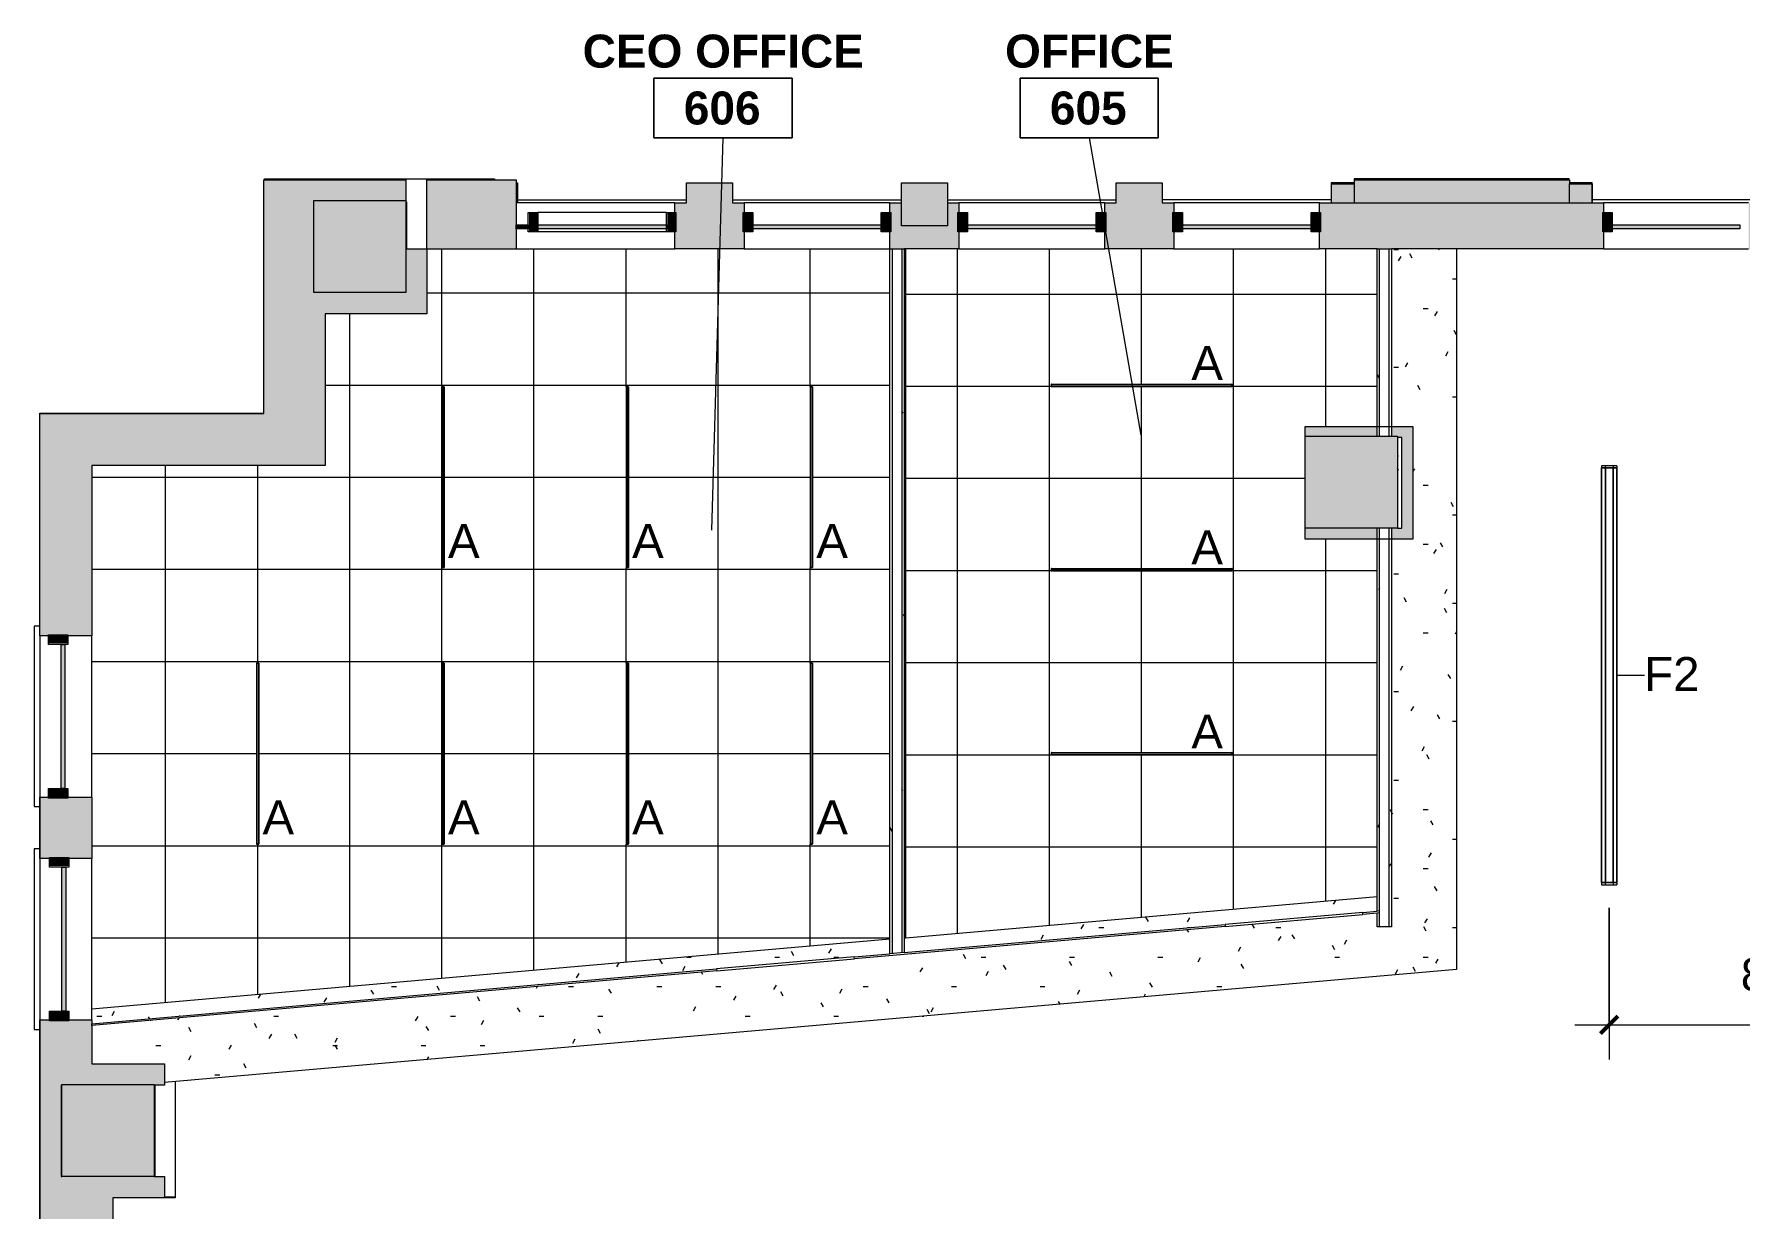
# Model space of a CAD drawing. Header units: inches. Extents: x -1767 to 184, y -1065 to 157.
# Drawn here: x -1767.4 to -1322.9, y -150 to 155.9 of the extents above; entities that cross this region are included whole.
import ezdxf

# ---------------------------------------------------------------- set-up
doc = ezdxf.new("R2010")
doc.units = ezdxf.units.IN
doc.header["$MEASUREMENT"] = 0
for name, color, linetype, lineweight in [('06_555 11th St - background_dwg', 8, 'Continuous', 9), ('A-ANNO-DIMS', 211, 'Continuous', 9), ('A-ANNO-DIMS-96', 211, 'Continuous', 9), ('A-AREA-IDEN', 2, 'Continuous', 9), ('A-CLNG', 13, 'Continuous', 13), ('A-CLNG-PATT', 13, 'Continuous', 13), ('A-GLAZ-CURT', 52, 'Continuous', 13), ('A-GLAZ-CWMG', 51, 'Continuous', 13), ('A-WALL', 113, 'Continuous', 13), ('A-WALL-PATT', 111, 'Continuous', 13), ('C-Hatch', 7, 'Continuous', 9), ('E-LITE-EQPM', 33, 'Continuous', 9), ('E-LITE-EQPM-IDEN', 33, 'Continuous', 9), ('I-WALL', 2, 'Continuous', 13), ('P-SILL', 7, 'Continuous', 9), ('S', 7, 'Continuous', 9), ('S-COLS', 52, 'Continuous', 13), ('W', 7, 'Continuous', 9)]:
    doc.layers.add(name, color=color, linetype=linetype, lineweight=lineweight)
doc.styles.add('Arial_1', font='arial.ttf', dxfattribs={"height": 8.851796})
doc.styles.add('Swis721 Lt BT', font='swissl.ttf', dxfattribs={"height": 8.514638})
doc.styles.add('Swis721 Lt BT_B', font='', dxfattribs={"height": 8.583975})
doc.styles.get('Swis721 Lt BT_B').set_extended_font_data('Swis721 Lt BT', bold=True)
doc.dimstyles.new('OTJ_-_3_32__Linear_4', dxfattribs={"dimscale": 12, "dimtxt": 9, "dimasz": 0.375, "dimexe": 0.75, "dimexo": 0.5, "dimgap": 0.5, "dimtad": 1, "dimdec": 1, "dimrnd": 0.5, "dimzin": 3, "dimdsep": 46, "dimlunit": 4, "dimtxsty": 'Swis721 Lt BT', "dimblk1": 'OBLIQUE', "dimblk2": 'OBLIQUE', "dimsah": 1, "dimcen": 0.09, "dimdle": 0.75, "dimazin": 0, "dimtfac": 1, "dimtdec": 4, "dimtix": 1, "dimtmove": 0, "dimatfit": 3, "dimfxl": 1, "dimtvp": 1, "dimtfill": 1, "dimfrac": 2, "dimtolj": 1, "dimtzin": 0, "dimarcsym": 2})
pattern_1 = [(0, (0, 0), (30.72, 7.68), [1.267, -21.773, 1.267, -21.773, -122.88]), (0, (0, 0), (30.72, 7.68), [-46.08, 1.267, -44.813, 1.267, -21.773, -53.76]), (0, (0, 0), (30.72, 7.68), [-115.2, 1.267, -14.093, 1.267, -37.133]), (120, (11.52, 3.84), (-22.011075, 22.7643), [1.267, -21.773, 1.267, -21.773, -122.88]), (120, (11.52, 3.84), (-22.011075, 22.7643), [-46.08, 1.267, -44.813, 1.267, -21.773, -53.76]), (120, (11.52, 3.84), (-22.011075, 22.7643), [-115.2, 1.267, -14.093, 1.267, -37.133]), (240, (15.36, 19.2), (-8.708925, -30.4443), [1.267, -21.773, 1.267, -21.773, -122.88]), (240, (15.36, 19.2), (-8.708925, -30.4443), [-46.08, 1.267, -44.813, 1.267, -21.773, -53.76]), (240, (15.36, 19.2), (-8.708925, -30.4443), [-115.2, 1.267, -14.093, 1.267, -37.133])]

# ---------------------------------------------------------------- blocks, each defined once
blk = doc.blocks.new('System Panel - Glazed-4838099-FIRST FLOOR')
at = {"layer": 'A-GLAZ-CURT', "lineweight": 9}
blk.add_hatch(color=7, dxfattribs=at).paths.add_polyline_path([(-18.75, -1.75), (18.75, -1.75), (18.75, -0.75), (-18.75, -0.75)], flags=0)
at = {"layer": 'A-GLAZ-CURT', "color": 8, "lineweight": 20}
for p, q in [((-18.75, -1.75), (-18.75, -0.75)), ((-18.75, -0.75), (18.75, -0.75)), ((18.75, -1.75), (-18.75, -1.75)), ((18.75, -0.75), (18.75, -1.75))]:
    blk.add_line(p, q, dxfattribs=at)
blk = doc.blocks.new('System Panel - Glazed-4838095-FIRST FLOOR')
at = {"layer": 'A-GLAZ-CURT', "lineweight": 9}
blk.add_hatch(color=7, dxfattribs=at).paths.add_polyline_path([(-18.75, -1.75), (18.75, -1.75), (18.75, -0.75), (-18.75, -0.75)], flags=0)
at = {"layer": 'A-GLAZ-CURT', "color": 8, "lineweight": 20}
for p, q in [((-18.75, -1.75), (-18.75, -0.75)), ((-18.75, -0.75), (18.75, -0.75)), ((18.75, -1.75), (-18.75, -1.75)), ((18.75, -0.75), (18.75, -1.75))]:
    blk.add_line(p, q, dxfattribs=at)
blk = doc.blocks.new('Rectangular Mullion - 2_5_ x 5_ rectangular-4837849-FIRST FLOOR')
at = {"layer": 'A-GLAZ-CWMG', "lineweight": 9}
blk.add_hatch(color=7, dxfattribs=at).paths.add_polyline_path([(-1, 1.75), (-1, 2.5), (1.25, 2.5), (1.25, -2.5), (-1, -2.5), (-1, 0.75)], flags=0)
at = {"layer": 'A-GLAZ-CWMG', "color": 8, "lineweight": 20}
for p, q in [((1.25, 2.5), (-1.25, 2.5)), ((-1.25, 2.5), (-1.25, -2.5)), ((1.25, -2.5), (1.25, 2.5)), ((-1.25, -2.5), (1.25, -2.5))]:
    blk.add_line(p, q, dxfattribs=at)
blk = doc.blocks.new('System Panel - Glazed-4917522-FIRST FLOOR')
at = {"layer": 'A-GLAZ-CURT', "lineweight": 9}
blk.add_hatch(color=7, dxfattribs=at).paths.add_polyline_path([(-1.56, 1.75), (-1.56, 0.75), (1.56, 0.75), (1.56, 1.75)], flags=0)
at = {"layer": 'A-GLAZ-CURT', "color": 8, "lineweight": 20}
for p, q in [((-1.56, 0.75), (-1.56, 1.75)), ((-1.56, 1.75), (1.56, 1.75)), ((1.56, 0.75), (-1.56, 0.75)), ((1.56, 1.75), (1.56, 0.75))]:
    blk.add_line(p, q, dxfattribs=at)
blk = doc.blocks.new('Rectangular Mullion - 2_5_ x 5_ rectangular-4839066-FIRST FLOOR')
at = {"layer": 'A-GLAZ-CWMG', "lineweight": 9}
for p, q in [((-1240.14, -914.53), (-1240.14, -881.03)), ((-1235.14, -914.53), (-1235.14, -881.03))]:
    blk.add_line(p, q, dxfattribs=at)
blk = doc.blocks.new('System Panel - Glazed-4907044-FIRST FLOOR')
at = {"layer": 'A-GLAZ-CURT', "lineweight": 9}
blk.add_hatch(color=7, dxfattribs=at).paths.add_polyline_path([(-16.75, 1.75), (-16.75, 1.75), (-16.75, 0.75), (16.75, 0.75), (16.75, 1.75)], flags=0)
at = {"layer": 'A-GLAZ-CURT', "color": 8, "lineweight": 20}
for p, q in [((-16.75, 0.75), (-16.75, 1.75)), ((-16.75, 1.75), (16.75, 1.75)), ((16.75, 0.75), (-16.75, 0.75)), ((16.75, 1.75), (16.75, 0.75))]:
    blk.add_line(p, q, dxfattribs=at)
blk = doc.blocks.new('System Panel - Glazed-4907048-FIRST FLOOR')
at = {"layer": 'A-GLAZ-CURT', "lineweight": 9}
blk.add_hatch(color=7, dxfattribs=at).paths.add_polyline_path([(16.75, -1.75), (16.75, -0.75), (-16.75, -0.75), (-16.75, -1.75)], flags=0)
at = {"layer": 'A-GLAZ-CURT', "color": 8, "lineweight": 20}
for p, q in [((-16.75, -1.75), (-16.75, -0.75)), ((-16.75, -0.75), (16.75, -0.75)), ((16.75, -1.75), (-16.75, -1.75)), ((16.75, -0.75), (16.75, -1.75))]:
    blk.add_line(p, q, dxfattribs=at)
blk = doc.blocks.new('System Panel - Glazed-4907055-FIRST FLOOR')
at = {"layer": 'A-GLAZ-CURT', "lineweight": 9}
blk.add_hatch(color=7, dxfattribs=at).paths.add_polyline_path([(16.75, -1.75), (16.75, -0.75), (-16.75, -0.75), (-16.75, -1.75)], flags=0)
at = {"layer": 'A-GLAZ-CURT', "color": 8, "lineweight": 20}
for p, q in [((-16.75, -1.75), (-16.75, -0.75)), ((-16.75, -0.75), (16.75, -0.75)), ((16.75, -1.75), (-16.75, -1.75)), ((16.75, -0.75), (16.75, -1.75))]:
    blk.add_line(p, q, dxfattribs=at)
blk = doc.blocks.new('System Panel - Glazed-4907059-FIRST FLOOR')
at = {"layer": 'A-GLAZ-CURT', "lineweight": 9}
blk.add_hatch(color=7, dxfattribs=at).paths.add_polyline_path([(16.625, -1.75), (16.625, -0.75), (-16.625, -0.75), (-16.625, -1.75)], flags=0)
at = {"layer": 'A-GLAZ-CURT', "color": 8, "lineweight": 20}
for p, q in [((-16.625, -1.75), (-16.625, -0.75)), ((-16.625, -0.75), (16.625, -0.75)), ((16.625, -1.75), (-16.625, -1.75)), ((16.625, -0.75), (16.625, -1.75))]:
    blk.add_line(p, q, dxfattribs=at)
blk = doc.blocks.new('Rectangular Mullion - 2_5_ x 5_ rectangular-4904358-FIRST FLOOR')
at = {"layer": 'A-GLAZ-CWMG', "lineweight": 9}
blk.add_hatch(color=7, dxfattribs=at).paths.add_polyline_path([(1, -2.5), (-1.25, -2.5), (-1.25, 2.5), (1, 2.5), (1, -1.75)], flags=0)
at = {"layer": 'A-GLAZ-CWMG', "color": 8, "lineweight": 20}
for p, q in [((1.25, 2.5), (-1.25, 2.5)), ((-1.25, 2.5), (-1.25, -2.5)), ((1.25, -2.5), (1.25, 2.5)), ((-1.25, -2.5), (1.25, -2.5))]:
    blk.add_line(p, q, dxfattribs=at)
blk = doc.blocks.new('Rectangular Mullion - 2_5_ x 5_ rectangular-4903428-FIRST FLOOR')
at = {"layer": 'A-GLAZ-CWMG', "lineweight": 9}
blk.add_hatch(color=7, dxfattribs=at).paths.add_polyline_path([(-1.25, -2.5), (-1.25, 2.5), (1.25, 2.5), (1.25, -2.5)], flags=0)
at = {"layer": 'A-GLAZ-CWMG', "color": 8, "lineweight": 20}
for p, q in [((1.25, 2.5), (-1.25, 2.5)), ((-1.25, 2.5), (-1.25, -2.5)), ((1.25, -2.5), (1.25, 2.5)), ((-1.25, -2.5), (1.25, -2.5))]:
    blk.add_line(p, q, dxfattribs=at)
blk = doc.blocks.new('Concrete-Rectangular-Column - 24 x 24-5170815-FIRST FLOOR')
at = {"layer": 'S-COLS', "lineweight": 9}
blk.add_hatch(color=7, dxfattribs=at).paths.add_polyline_path([(-12, -12), (12, -12), (12, 12), (-12, 12)], flags=0)
at = {"layer": 'S-COLS', "color": 8, "lineweight": 20}
for p, q in [((-12, 12), (12, 12)), ((-12, -12), (-12, 12)), ((12, 12), (12, -12)), ((12, -12), (-12, -12))]:
    blk.add_line(p, q, dxfattribs=at)
blk = doc.blocks.new('TBARLED SMARTLIGHT 9-16_DIFFUSING 2_ and 4_ - 4_ 9_16 - Diffusing Lens-V8-FIRST FLOOR')
at = {"layer": 'E-LITE-EQPM'}
for p, q in [((-0.3, 23.56), (0.3, 23.56)), ((-0.3, 23.52), (-0.3, 23.56)), ((-0.3, 23.52), (-0.21, 23.52)), ((-0.3, -23.52), (-0.3, 23.52)), ((0.3, 23.52), (-0.3, 23.52)), ((-0.21, -23.52), (-0.21, 23.52)), ((-0.2, 23.5), (0.2, 23.5)), ((-0.2, -23.5), (-0.2, 23.5)), ((0.2, -23.5), (0.2, 23.5)), ((0.21, 23.52), (0.3, 23.52)), ((0.21, -23.52), (0.21, 23.52)), ((0.3, 23.56), (0.3, 23.52)), ((0.3, -23.52), (0.3, 23.52)), ((-0.21, -23.52), (-0.3, -23.52)), ((-0.3, -23.52), (0.3, -23.52)), ((-0.3, -23.56), (-0.3, -23.52)), ((0.3, -23.56), (-0.3, -23.56)), ((0.2, -23.5), (-0.2, -23.5)), ((0.3, -23.52), (0.21, -23.52)), ((0.3, -23.52), (0.3, -23.56))]:
    blk.add_line(p, q, dxfattribs=at)
blk = doc.blocks.new('TBARLED SMARTLIGHT 9-16_DIFFUSING 2_ and 4_ - 4_ 9_16 - Diffusing Lens-V9-FIRST FLOOR')
at = {"layer": 'E-LITE-EQPM'}
for p, q in [((-0.3, 23.56), (0.3, 23.56)), ((-0.3, 23.52), (-0.3, 23.56)), ((-0.3, 23.52), (-0.21, 23.52)), ((-0.3, -23.52), (-0.3, 23.52)), ((0.3, 23.52), (-0.3, 23.52)), ((-0.21, -23.52), (-0.21, 23.52)), ((-0.2, 23.5), (0.2, 23.5)), ((-0.2, -23.5), (-0.2, 23.5)), ((0.2, -23.5), (0.2, 23.5)), ((0.21, 23.52), (0.3, 23.52)), ((0.21, -23.52), (0.21, 23.52)), ((0.3, 23.56), (0.3, 23.52)), ((0.3, -23.52), (0.3, 23.52)), ((-0.21, -23.52), (-0.3, -23.52)), ((-0.3, -23.52), (0.3, -23.52)), ((-0.3, -23.56), (-0.3, -23.52)), ((0.3, -23.56), (-0.3, -23.56)), ((0.2, -23.5), (-0.2, -23.5)), ((0.3, -23.52), (0.21, -23.52)), ((0.3, -23.52), (0.3, -23.56))]:
    blk.add_line(p, q, dxfattribs=at)
blk = doc.blocks.new('TBARLED SMARTLIGHT 9-16_DIFFUSING 2_ and 4_ - 4_ 9_16 - Diffusing Lens-V10-FIRST FLOOR')
at = {"layer": 'E-LITE-EQPM'}
for p, q in [((-0.3, 23.56), (0.3, 23.56)), ((-0.3, 23.52), (-0.3, 23.56)), ((-0.3, 23.52), (-0.21, 23.52)), ((-0.3, -23.52), (-0.3, 23.52)), ((0.3, 23.52), (-0.3, 23.52)), ((-0.21, -23.52), (-0.21, 23.52)), ((-0.2, 23.5), (0.2, 23.5)), ((-0.2, -23.5), (-0.2, 23.5)), ((0.2, -23.5), (0.2, 23.5)), ((0.21, 23.52), (0.3, 23.52)), ((0.21, -23.52), (0.21, 23.52)), ((0.3, 23.56), (0.3, 23.52)), ((0.3, -23.52), (0.3, 23.52)), ((-0.21, -23.52), (-0.3, -23.52)), ((-0.3, -23.52), (0.3, -23.52)), ((-0.3, -23.56), (-0.3, -23.52)), ((0.3, -23.56), (-0.3, -23.56)), ((0.2, -23.5), (-0.2, -23.5)), ((0.3, -23.52), (0.21, -23.52)), ((0.3, -23.52), (0.3, -23.56))]:
    blk.add_line(p, q, dxfattribs=at)
blk = doc.blocks.new('Hex Wall - 2 Cell Asymmetric A - Hex Wall - 2 Cell Asymmetric A 9_-6113418-FIRST FLOOR')
at = {"layer": 'E-LITE-EQPM'}
for p, q in [((-54.56, 0.99), (-54.56, 1.98)), ((-54.56, 1.98), (-54, 1.98)), ((-54.56, -0.99), (-54.56, 0.99)), ((-54, 0.99), (-54.56, 0.99)), ((-54, 1.98), (-54, 0.99)), ((54, 1.98), (-54, 1.98)), ((-54, 0.99), (-54, 1.98)), ((-54, 1.98), (54, 1.98)), ((-54, 0.99), (-54, -0.99)), ((54, 0.99), (-54, 0.99)), ((-54, -0.99), (-54, 0.99)), ((-54, 0.99), (54, 0.99)), ((54, 0.99), (54, 1.98)), ((54, 1.98), (54.56, 1.98)), ((54, 1.98), (54, 0.99)), ((54, -0.99), (54, 0.99)), ((54.56, 0.99), (54, 0.99)), ((54, 0.99), (54, -0.99)), ((54.56, 1.98), (54.56, 0.99)), ((54.56, 0.99), (54.56, -0.99)), ((-54.56, -1.98), (-54.56, -0.99)), ((-54.56, -0.99), (-54, -0.99)), ((-54.56, -1.98), (-54, -1.98)), ((-54, -0.99), (-54, -1.98)), ((-54, -1.98), (-54, -0.99)), ((-54, -0.99), (54, -0.99)), ((54, -0.99), (-54, -0.99)), ((-54, -1.98), (54, -1.98)), ((54, -1.98), (-54, -1.98)), ((54, -1.93), (54, -0.99)), ((54, -0.99), (54.56, -0.99)), ((54, -0.99), (54, -1.93)), ((54, -1.98), (54, -1.94)), ((54, -1.94), (54, -1.98)), ((54, -1.98), (54.56, -1.98)), ((54.56, -0.99), (54.56, -1.98))]:
    blk.add_line(p, q, dxfattribs=at)
blk = doc.blocks.new('06_555 11th St - background_dwg-4793957-FIRST FLOOR')
at = {"layer": 'C-Hatch'}
for p, q in [((2010.68, 3080.48), (2010.68, 3080.73)), ((1612.18, 2803.73), (1612.18, 2861.72)), ((1647.43, 2815.48), (1644.68, 2815.48))]:
    blk.add_line(p, q, dxfattribs=at)
at = {"layer": 'C-Hatch', "flags": 128}
for points in [[(2010.68, 3080.73), (1954.68, 3080.73), (1954.68, 3079.73), (1948.68, 3079.73), (1948.68, 3074.48)], [(2016.68, 3074.48), (2016.68, 3079.73), (2010.79, 3079.73)]]:
    blk.add_lwpolyline(points, dxfattribs=at)
at = {"layer": 'P-SILL'}
for p, q in [((1780.68, 3075.22), (1736.68, 3075.22)), ((1836.68, 3075.22), (1792.68, 3075.22)), ((1892.68, 3075.22), (1848.68, 3075.22)), ((1948.68, 3075.23), (1904.68, 3075.23)), ((2060.68, 3075.23), (2016.68, 3075.23))]:
    blk.add_line(p, q, dxfattribs=at)
at = {"layer": 'P-SILL', "flags": 128}
for points in [[(1612.18, 2964.22), (1610.68, 2964.22), (1610.68, 2917.22), (1612.18, 2917.22)], [(1612.18, 2906.22), (1610.68, 2906.22), (1610.68, 2859.22), (1612.18, 2859.22)]]:
    blk.add_lwpolyline(points, dxfattribs=at)
at = {"layer": 'S'}
blk.add_line((1642.18, 2844.73), (1642.18, 2820.85), dxfattribs=at)
at = {"layer": 'S', "flags": 128}
blk.add_lwpolyline([(1707.56, 3074.73), (1707.68, 3074.73), (1707.68, 3062.48)], dxfattribs=at)
at = {"layer": 'W'}
for p, q in [((1730.68, 3080.73), (1730.68, 3080.48)), ((1837.81, 3062.47), (1837.43, 3062.47)), ((1612.18, 2919.73), (1612.18, 2903.72)), ((1612.18, 2861.72), (1612.18, 2803.73)), ((1644.68, 2815.48), (1647.43, 2815.48))]:
    blk.add_line(p, q, dxfattribs=at)
at = {"layer": 'W', "flags": 128}
for points in [[(1670.68, 3080.48), (1670.68, 3080.73), (1730.68, 3080.73)], [(2010.68, 3080.48), (2010.68, 3080.73), (1954.68, 3080.73), (1954.68, 3079.73), (1952.65, 3079.73), (1948.68, 3079.73), (1948.68, 3074.48)], [(1736.31, 3079.73), (1736.68, 3079.73), (1736.68, 3074.48)], [(2016.68, 3074.48), (2016.68, 3079.73), (2010.79, 3079.73)], [(1612.18, 2961.72), (1612.18, 3019.72), (1670.56, 3019.72)]]:
    blk.add_lwpolyline(points, dxfattribs=at)
blk = doc.blocks.new('Room Tag - Room Name and Number-3379422-FIRST FLOOR')
at = {"layer": 'A-AREA-IDEN'}
for p, q in [((-0.1881, -0.1636), (-0.1881, -0.0018)), ((-0.1881, -0.0018), (0.1869, -0.0018)), ((0.1869, -0.0018), (-0.1881, -0.0018)), ((-0.1881, -0.0018), (-0.1881, -0.1636)), ((0.1869, -0.0018), (0.1869, -0.1636)), ((0.1869, -0.1636), (0.1869, -0.0018)), ((0.1869, -0.1636), (-0.1881, -0.1636)), ((-0.1881, -0.1636), (0.1869, -0.1636))]:
    blk.add_line(p, q, dxfattribs=at)
blk = doc.blocks.new('DIMBLOCK37-FIRST FLOOR')
at = {"layer": 'A-ANNO-DIMS-96'}
for p, q in [((-1356.93, -71.64), (-1356.93, -111.12)), ((-1356.93, -102.12), (-1356.93, -71.64)), ((-1260.79, -71.64), (-1260.79, -111.12)), ((-1260.79, -102.12), (-1260.79, -71.64)), ((-1365.93, -102.12), (-1260.79, -102.12))]:
    blk.add_line(p, q, dxfattribs=at)
at = {"layer": 'A-ANNO-DIMS-96', "lineweight": 50}
for p, q in [((-1356.93, -102.12), (-1359.18, -104.37)), ((-1356.93, -102.12), (-1354.68, -99.87)), ((-1260.79, -102.12), (-1263.04, -104.37)), ((-1260.79, -102.12), (-1258.54, -99.87))]:
    blk.add_line(p, q, dxfattribs=at)
at = {"layer": 'A-ANNO-DIMS-96', "color": 0, "insert": (-1322.64, -84.74), "char_height": 8.515, "width": 33.0857, "attachment_point": 1, "line_spacing_factor": 1.00667, "style": 'Swis721 Lt BT', "bg_fill": 3, "box_fill_scale": 1.25, "bg_fill_color": 0, "bg_fill_transparency": 0}
blk.add_mtext('8\' - 0"', dxfattribs=at)
blk = doc.blocks.new('_Oblique')
at = {"color": 0, "linetype": 'ByBlock', "lineweight": -2}
blk.add_line((-0.5, -0.5), (0.5, 0.5), dxfattribs=at)

msp = doc.modelspace()

# ---------------------------------------------------------------- hatches: boundary and pattern name
at = {"layer": 'A-CLNG-PATT'}
h = msp.add_hatch(dxfattribs=at)
h.set_pattern_fill('FP1_2', color=256, style=0, pattern_type=2)
h.set_pattern_definition([(90, (-1469.145, 16.515), (24, -1e-15), []), (0, (-1469.145, 16.515), (0, -24), [])])
h.paths.add_polyline_path([(-1752.38, -98.01), (-1544.39, -79.82), (-1544.39, 99.97), (-1665.01, 99.97), (-1665.01, 83.09), (-1691.51, 83.09), (-1691.51, 43.58), (-1752.38, 43.58), (-1752.38, -88.07)], flags=0)
h.paths.add_polyline_path([(-1709.39, -55.05), (-1709.44, -55.05), (-1709.44, -7.92), (-1708.85, -7.92), (-1708.85, -55.05), (-1709.39, -55.05)], flags=0)
h.paths.add_polyline_path([(-1661.04, -55.05), (-1661.1, -55.05), (-1661.1, -7.92), (-1660.51, -7.92), (-1660.51, -55.05), (-1661.04, -55.05)], flags=0)
h.paths.add_polyline_path([(-1613.14, -55.05), (-1613.14, -7.92), (-1612.54, -7.92), (-1612.54, -55.05), (-1613.09, -55.05)], flags=0)
h.paths.add_polyline_path([(-1564.86, -55.05), (-1565.14, -55.05), (-1565.14, -7.92), (-1564.54, -7.92), (-1564.59, -55.05), (-1564.84, -55.05)], flags=0)
h.paths.add_polyline_path([(-1564.6, 16.95), (-1565.14, 16.95), (-1565.14, 64.08), (-1564.54, 64.08), (-1564.59, 16.95), (-1564.6, 16.95)], flags=0)
h.paths.add_polyline_path([(-1612.54, 16.95), (-1613.14, 16.95), (-1613.14, 64.08), (-1612.54, 64.08), (-1612.54, 17)], flags=0)
h.paths.add_polyline_path([(-1661.01, 16.95), (-1661.1, 16.95), (-1661.1, 64.08), (-1660.51, 64.08), (-1660.51, 16.95), (-1660.89, 16.95)], flags=0)
h = msp.add_hatch(dxfattribs=at)
h.set_pattern_fill('FP1_1', color=256, style=0, pattern_type=2)
h.set_pattern_definition(pattern_1)
h.paths.add_polyline_path([(-1733.39, -117.13), (-1396.73, -87.67), (-1396.74, 99.97), (-1413.64, 99.97), (-1413.64, 53.72), (-1408.07, 53.72), (-1408.07, 24.4), (-1413.64, 24.4), (-1413.64, -76.63), (-1417.39, -76.63), (-1417.39, -73.01), (-1752.38, -102.32), (-1752.38, -112.29), (-1733.39, -112.29), (-1733.39, -115.6)], flags=0)
h.paths.add_polyline_path([(-1752.38, -101.82), (-1544.39, -83.6), (-1544.39, -79.82), (-1752.38, -98.01), (-1752.38, -100.79)], flags=0)
h.paths.add_polyline_path([(-1540.64, -83.3), (-1417.39, -72.51), (-1417.39, -68.79), (-1540.26, -79.54), (-1540.26, -79.45), (-1540.64, -79.49), (-1540.64, -82.81)], flags=0)
h.paths.add_polyline_path([(-1412.14, 27.28), (-1410.95, 27.28), (-1410.95, 50.84), (-1412.14, 50.84)], flags=0)
h = msp.add_hatch(dxfattribs=at)
h.set_pattern_fill('FP1_9', color=256, style=0, pattern_type=2)
h.set_pattern_definition([(90, (-1478.823, 16.213), (24, -1e-15), []), (0, (-1478.823, 16.213), (0, -24), [])])
h.paths.add_polyline_path([(-1540.26, -79.54), (-1417.39, -68.79), (-1417.39, 24.4), (-1436.14, 24.4), (-1436.14, 53.72), (-1417.39, 53.72), (-1417.39, 99.97), (-1540.26, 99.97), (-1540.26, -76.48)], flags=0)
h.paths.add_polyline_path([(-1464.89, -31.79), (-1502.34, -31.79), (-1502.34, -31.2), (-1455.21, -31.2), (-1455.21, -31.79), (-1461.06, -31.79)], flags=0)
h.paths.add_polyline_path([(-1472.56, 16.17), (-1502.34, 16.17), (-1502.34, 16.76), (-1455.21, 16.76), (-1455.21, 16.17), (-1464.89, 16.17)], flags=0)
h.paths.add_polyline_path([(-1464.89, 64.17), (-1502.34, 64.17), (-1502.34, 64.76), (-1455.21, 64.76), (-1455.21, 64.17), (-1461.06, 64.17)], flags=0)
at = {"layer": 'A-WALL-PATT', "lineweight": 9}
for points in [[(-1694.51, 88.59), (-1694.51, 117.97), (-1707.51, 117.97), (-1707.51, 88.59)], [(-1670.51, 112.59), (-1670.51, 117.97), (-1694.51, 117.97), (-1694.51, 112.59)], [(-1665.01, 99.97), (-1641.76, 99.97), (-1641.76, 117.97), (-1665.01, 117.97), (-1665.01, 102.77)], [(-1585.39, 111.97), (-1585.39, 117.22), (-1597.39, 117.22), (-1597.39, 111.97)], [(-1473.39, 111.97), (-1473.39, 117.22), (-1485.39, 117.22), (-1485.39, 111.97)], [(-1423.28, 111.97), (-1423.28, 116.97), (-1429.28, 116.97), (-1429.28, 111.97)], [(-1413.64, 111.97), (-1367.28, 111.97), (-1367.28, 117.97), (-1423.28, 117.97), (-1423.28, 111.97)], [(-1367.28, 111.97), (-1361.39, 111.97), (-1361.39, 116.97), (-1367.28, 116.97)], [(-1670.51, 88.59), (-1665.01, 88.59), (-1665.01, 99.97), (-1670.51, 99.97)], [(-1691.51, 83.09), (-1665.01, 83.09), (-1665.01, 88.59), (-1707.51, 88.59), (-1707.51, 83.09), (-1694.51, 83.09)], [(-1704.95, 57.08), (-1691.51, 57.08), (-1691.51, 83.09), (-1707.51, 83.09), (-1707.51, 57.08)], [(-1691.51, 43.58), (-1691.51, 57.08), (-1752.38, 57.08), (-1752.38, 43.58), (-1717.96, 43.58)], [(-1408.07, 27.28), (-1408.07, 50.84), (-1410.95, 50.84), (-1410.95, 27.28)], [(-1760.38, -147.16), (-1760.38, -115.04), (-1765.88, -115.04), (-1765.88, -147.16)], [(-1736.14, -117.79), (-1733.39, -117.79), (-1733.39, -112.29), (-1752.38, -112.29), (-1752.38, -115.04), (-1760.38, -115.04), (-1760.38, -117.79), (-1760.14, -117.79), (-1760.14, -117.66), (-1736.14, -117.66)], [(-1746.88, -147.16), (-1733.39, -147.16), (-1733.39, -141.66), (-1760.38, -141.66), (-1760.38, -147.16), (-1752.38, -147.16)]]:
    msp.add_hatch(color=7, dxfattribs=at).paths.add_polyline_path(points, flags=0)
h = msp.add_hatch(color=7, dxfattribs=at)
h.paths.add_polyline_path([(-1541.39, 105.97), (-1541.01, 105.97), (-1541.39, 111.97)], flags=0)
h.paths.add_polyline_path([(-1541.39, 111.97), (-1529.39, 111.97), (-1529.39, 117.22), (-1541.39, 117.22)], flags=0)
h = msp.add_hatch(color=7, dxfattribs=at)
h.paths.add_polyline_path([(-98.39, 99.97), (-98.39, 111.97), (-116.39, 111.97), (-116.39, 99.97), (-106.39, 99.97)], flags=0)
h.paths.add_polyline_path([(-50.14, 99.97), (-38.39, 99.97), (-38.39, 111.97), (-56.39, 111.97), (-56.39, 99.97), (-53.39, 99.97)], flags=0)
h.paths.add_polyline_path([(57.23, 99.97), (81.61, 99.97), (81.61, 111.97), (3.61, 111.97), (3.61, 99.97), (27.23, 99.97), (27.23, 103.59), (57.23, 103.59), (57.23, 102.77)], flags=0)
h.paths.add_polyline_path([(183.61, 99.97), (183.88, 99.97), (183.88, 111.97), (183.61, 111.97), (183.61, 102.77)], flags=0)
h.paths.add_polyline_path([(141.61, 99.97), (141.61, 111.97), (123.61, 111.97), (123.61, 99.97)], flags=0)
h.paths.add_polyline_path([(-176.39, 99.97), (-158.39, 99.97), (-158.39, 111.97), (-176.39, 111.97), (-176.39, 100.45)], flags=0)
h.paths.add_polyline_path([(-220.27, 99.97), (-218.39, 99.97), (-218.39, 111.97), (-296.39, 111.97), (-296.39, 99.97), (-272.39, 99.97), (-272.39, 103.59), (-242.39, 103.59), (-242.39, 99.97), (-220.89, 99.97)], flags=0)
h.paths.add_polyline_path([(-356.39, 99.97), (-338.39, 99.97), (-338.39, 111.97), (-356.39, 111.97), (-356.39, 102.77)], flags=0)
h.paths.add_polyline_path([(-398.39, 99.97), (-398.39, 111.97), (-416.39, 111.97), (-416.39, 99.97)], flags=0)
h.paths.add_polyline_path([(-476.39, 99.97), (-458.39, 99.97), (-458.39, 111.97), (-476.39, 111.97), (-476.39, 102.77)], flags=0)
h.paths.add_polyline_path([(-552.32, 99.97), (-518.39, 99.97), (-518.39, 111.97), (-592.39, 111.97), (-592.39, 99.97)], flags=0)
h.paths.add_polyline_path([(-630.39, 99.97), (-630.39, 111.97), (-648.39, 111.97), (-648.39, 99.97), (-644.34, 99.97)], flags=0)
h.paths.add_polyline_path([(-910.39, 99.97), (-910.39, 111.97), (-928.39, 111.97), (-928.39, 99.97), (-913.39, 99.97)], flags=0)
h.paths.add_polyline_path([(-704.39, 99.97), (-686.39, 99.97), (-686.39, 111.97), (-704.39, 111.97), (-704.39, 102.77)], flags=0)
h.paths.add_polyline_path([(-798.39, 99.97), (-798.39, 111.97), (-872.39, 111.97), (-872.39, 99.97)], flags=0)
h.paths.add_polyline_path([(-760.39, 99.97), (-742.39, 99.97), (-742.39, 111.97), (-760.39, 111.97), (-760.39, 102.77)], flags=0)
h.paths.add_polyline_path([(-1302.39, 99.97), (-1302.39, 111.97), (-1320.64, 111.97), (-1320.64, 99.97)], flags=0)
h.paths.add_polyline_path([(-1040.39, 99.97), (-1022.39, 99.97), (-1022.39, 111.97), (-1040.39, 111.97), (-1040.39, 102.77)], flags=0)
h.paths.add_polyline_path([(-1396.73, 99.97), (-1358.39, 99.97), (-1358.39, 111.97), (-1432.39, 111.97), (-1432.39, 99.97), (-1396.74, 99.97)], flags=0)
h.paths.add_polyline_path([(-1541.39, 111.97), (-1541.01, 105.97), (-1541.39, 105.97)], flags=0)
h.paths.add_polyline_path([(-1540.26, 99.97), (-1526.39, 99.97), (-1526.39, 111.97), (-1544.39, 111.97), (-1544.39, 109.46), (-1544.26, 109.46), (-1544.14, 107.17), (-1544.14, 104.46), (-1544.39, 104.46), (-1544.39, 99.97), (-1540.64, 99.97)], flags=0)
h.paths.add_polyline_path([(-984.39, 99.97), (-966.39, 99.97), (-966.39, 111.97), (-984.39, 111.97), (-984.39, 102.77)], flags=0)
h.paths.add_polyline_path([(-1470.39, 99.97), (-1470.39, 111.97), (-1488.39, 111.97), (-1488.39, 99.97), (-1472.56, 99.97)], flags=0)
h.paths.add_polyline_path([(-1078.39, 99.97), (-1078.39, 111.97), (-1152.39, 111.97), (-1152.39, 99.97), (-1104.46, 99.97)], flags=0)
h.paths.add_polyline_path([(-1190.39, 99.97), (-1190.39, 111.97), (-1208.39, 111.97), (-1208.39, 99.97)], flags=0)
h.paths.add_polyline_path([(-1246.39, 99.97), (-1246.39, 111.97), (-1264.39, 111.97), (-1264.39, 99.97)], flags=0)
h.paths.add_polyline_path([(-1600.39, 99.97), (-1582.39, 99.97), (-1582.39, 111.97), (-1600.39, 111.97), (-1600.39, 102.77)], flags=0)
h = msp.add_hatch(dxfattribs=at)
h.set_pattern_fill('FP1_1', color=256, style=0, pattern_type=2)
h.set_pattern_definition(pattern_1)
h.paths.add_polyline_path([(-1544.39, -83.62), (-1543.76, -83.55), (-1543.76, 99.97), (-1544.39, 99.95), (-1544.39, -83.6)], flags=0)
h = msp.add_hatch(dxfattribs=at)
h.set_pattern_fill('FP1_1', color=256, style=0, pattern_type=2)
h.set_pattern_definition(pattern_1)
h.paths.add_polyline_path([(-1541.26, -83.35), (-1540.64, -83.3), (-1540.64, 99.97), (-1541.26, 99.97), (-1541.26, -83.35)], flags=0)
h = msp.add_hatch(dxfattribs=at)
h.set_pattern_fill('FP1_1', color=256, style=0, pattern_type=2)
h.set_pattern_definition(pattern_1)
h.paths.add_polyline_path([(-1416.76, -76.63), (-1416.76, -72.96), (-1417.39, -73.01), (-1417.39, -76.63)], flags=0)
h.paths.add_polyline_path([(-1417.39, -72.51), (-1416.76, -72.46), (-1416.76, 27.22), (-1417.39, 27.22), (-1417.39, -72.46)], flags=0)
h.paths.add_polyline_path([(-1417.39, 51.22), (-1416.76, 51.22), (-1416.76, 99.97), (-1417.39, 99.97), (-1417.39, 58.12)], flags=0)
h = msp.add_hatch(dxfattribs=at)
h.set_pattern_fill('FP1_1', color=256, style=0, pattern_type=2)
h.set_pattern_definition(pattern_1)
h.paths.add_polyline_path([(-1413.64, -76.63), (-1413.64, 27.22), (-1414.26, 27.22), (-1414.26, -76.63)], flags=0)
h.paths.add_polyline_path([(-1414.26, 51.22), (-1413.64, 51.22), (-1413.64, 99.97), (-1414.26, 99.97), (-1414.26, 58.12)], flags=0)
h = msp.add_hatch(color=7, dxfattribs=at)
h.paths.add_polyline_path([(-1752.38, -115.04), (-1752.38, -100.79), (-1765.88, -100.79), (-1765.88, -115.04), (-1758.38, -115.04)], flags=0)
h.paths.add_polyline_path([(-1752.38, -58.79), (-1752.38, -42.79), (-1765.88, -42.79), (-1765.88, -58.79)], flags=0)
h.paths.add_polyline_path([(-1765.88, -0.79), (-1752.38, -0.79), (-1752.38, 57.08), (-1765.88, 57.08), (-1765.88, 13.48)], flags=0)
h = msp.add_hatch(color=7, dxfattribs=at)
h.paths.add_polyline_path([(-1411.21, 50.84), (-1408.07, 50.84), (-1408.07, 53.72), (-1413.64, 53.72), (-1413.64, 51.22), (-1412.14, 51.22), (-1412.14, 50.84)], flags=0)
h.paths.add_polyline_path([(-1436.14, 51.22), (-1417.39, 51.22), (-1417.39, 53.72), (-1436.14, 53.72)], flags=0)
h = msp.add_hatch(color=7, dxfattribs=at)
h.paths.add_polyline_path([(-1417.39, 24.4), (-1417.39, 27.22), (-1436.14, 27.22), (-1436.14, 24.4)], flags=0)
h.paths.add_polyline_path([(-1408.07, 24.4), (-1408.07, 27.28), (-1412.14, 27.28), (-1412.14, 27.22), (-1413.64, 27.22), (-1413.64, 24.4), (-1411.21, 24.4)], flags=0)
h = msp.add_hatch(color=7, dxfattribs=at)
h.paths.add_polyline_path([(-1765.88, -990.28), (-1748.01, -990.28), (-1748.01, -964.78), (-1765.88, -964.78), (-1765.88, -987.53)], flags=0)
h.paths.add_polyline_path([(-1748.01, -922.78), (-1748.01, -906.53), (-1765.88, -906.53), (-1765.88, -922.78)], flags=0)
h.paths.add_polyline_path([(-1760.01, -864.53), (-1748.01, -864.53), (-1748.01, -847.66), (-1760.01, -847.66), (-1760.01, -823.66), (-1746.88, -823.66), (-1746.88, -806.78), (-1765.88, -806.78), (-1765.88, -864.53)], flags=0)
h.paths.add_polyline_path([(-1746.88, -761.78), (-1746.88, -741.78), (-1765.88, -741.78), (-1765.88, -761.78)], flags=0)
h.paths.add_polyline_path([(-1765.88, -696.78), (-1746.88, -696.78), (-1746.88, -676.78), (-1765.88, -676.78), (-1765.88, -690.7)], flags=0)
h.paths.add_polyline_path([(-1746.88, -631.78), (-1746.88, -612.91), (-1760.01, -612.91), (-1760.01, -588.91), (-1746.88, -588.91), (-1746.88, -570.28), (-1765.88, -570.28), (-1765.88, -631.78)], flags=0)
h.paths.add_polyline_path([(-1765.88, -525.28), (-1746.88, -525.28), (-1746.88, -505.28), (-1765.88, -505.28), (-1765.88, -522.27)], flags=0)
h.paths.add_polyline_path([(-1765.88, -460.28), (-1746.88, -460.28), (-1746.88, -440.53), (-1765.88, -440.53)], flags=0)
h.paths.add_polyline_path([(-1765.88, -395.53), (-1746.88, -395.53), (-1746.88, -376.41), (-1760.01, -376.41), (-1760.01, -352.41), (-1746.88, -352.41), (-1746.88, -333.78), (-1765.88, -333.78), (-1765.88, -381.91)], flags=0)
h.paths.add_polyline_path([(-1746.88, -288.78), (-1746.88, -268.78), (-1765.88, -268.78), (-1765.88, -288.78)], flags=0)
h.paths.add_polyline_path([(-1746.88, -223.78), (-1746.88, -203.78), (-1765.88, -203.78), (-1765.88, -223.78)], flags=0)
h.paths.add_polyline_path([(-1752.38, -158.78), (-1746.88, -158.78), (-1746.88, -147.16), (-1765.88, -147.16), (-1765.88, -158.78), (-1758.38, -158.78)], flags=0)

# ---------------------------------------------------------------- linework, layer by layer
at = {"layer": 'A-AREA-IDEN'}
for p, q in [((-1590.76, 26.71), (-1587.8, 128.95)), ((-1478.93, 51.51), (-1492.39, 128.95))]:
    msp.add_line(p, q, dxfattribs=at)
at = {"layer": 'A-CLNG'}
for p, q in [((-1540.26, -79.54), (-1540.26, 99.97)), ((-1396.73, 99.97), (-1396.73, -87.67)), ((-1417.39, -68.79), (-1540.26, -79.54)), ((-1544.39, -79.82), (-1752.38, -98.01)), ((-1540.64, -79.49), (-1540.26, -79.45)), ((-1396.73, -87.67), (-1733.39, -117.13)), ((-1730.64, -116.88), (-1730.64, -147.16)), ((-1730.64, -147.16), (-1733.39, -147.16))]:
    msp.add_line(p, q, dxfattribs=at)
at = {"layer": 'A-WALL', "color": 8, "lineweight": 20}
for p, q in [((-1707.51, 57.08), (-1707.51, 117.97)), ((-1707.51, 117.97), (-1670.51, 117.97)), ((-1670.51, 117.97), (-1670.51, 112.59)), ((-1597.39, 111.97), (-1597.39, 117.22)), ((-1597.39, 117.22), (-1585.39, 117.22)), ((-1585.39, 117.22), (-1585.39, 111.97)), ((-1541.39, 105.97), (-1541.39, 117.22)), ((-1541.39, 117.22), (-1529.39, 117.22)), ((-1529.39, 117.22), (-1529.39, 105.97)), ((-1485.39, 111.97), (-1485.39, 117.22)), ((-1485.39, 117.22), (-1473.39, 117.22)), ((-1473.39, 117.22), (-1473.39, 111.97)), ((-1367.28, 117.97), (-1367.28, 116.97)), ((-1600.39, 99.97), (-1600.39, 111.97)), ((-1600.39, 111.97), (-1597.39, 111.97)), ((-1585.39, 111.97), (-1582.39, 111.97)), ((-1582.39, 111.97), (-1582.39, 99.97)), ((-1544.39, 99.97), (-1544.39, 111.97)), ((-1544.39, 111.97), (-1541.39, 111.97)), ((-1529.39, 111.97), (-1526.39, 111.97)), ((-1526.39, 111.97), (-1526.39, 99.97)), ((-1488.39, 99.97), (-1488.39, 111.97)), ((-1488.39, 111.97), (-1485.39, 111.97)), ((-1473.39, 111.97), (-1470.39, 111.97)), ((-1470.39, 111.97), (-1470.39, 99.97)), ((-1432.39, 99.97), (-1432.39, 111.97)), ((-1432.39, 111.97), (-1358.39, 111.97)), ((-1358.39, 111.97), (-1358.39, 99.97)), ((-1529.39, 105.97), (-1541.39, 105.97)), ((-1670.51, 99.97), (-1665.01, 99.97)), ((-1665.01, 99.97), (-1665.01, 83.09)), ((-1582.39, 99.97), (-1600.39, 99.97)), ((-1526.39, 99.97), (-1540.64, 99.97)), ((-1470.39, 99.97), (-1488.39, 99.97)), ((-1417.39, 99.97), (-1432.39, 99.97)), ((-1358.39, 99.97), (-1413.64, 99.97)), ((-1691.51, 83.09), (-1691.51, 43.58)), ((-1665.01, 83.09), (-1691.51, 83.09)), ((-1765.88, -0.79), (-1765.88, 57.08)), ((-1765.88, 57.08), (-1707.51, 57.08)), ((-1752.38, 43.58), (-1752.38, -0.79)), ((-1691.51, 43.58), (-1752.38, 43.58)), ((-1752.38, -0.79), (-1765.88, -0.79)), ((-1765.88, -58.79), (-1765.88, -42.79)), ((-1765.88, -42.79), (-1752.38, -42.79)), ((-1752.38, -42.79), (-1752.38, -58.79)), ((-1752.38, -58.79), (-1765.88, -58.79)), ((-1765.88, -100.79), (-1752.38, -100.79)), ((-1765.88, -158.78), (-1765.88, -100.79)), ((-1752.38, -100.79), (-1752.38, -101.82)), ((-1752.38, -102.32), (-1752.38, -112.29)), ((-1752.38, -112.29), (-1733.39, -112.29)), ((-1733.39, -112.29), (-1733.39, -117.79)), ((-1760.38, -117.79), (-1760.38, -141.66)), ((-1760.14, -117.79), (-1760.38, -117.79)), ((-1733.39, -117.79), (-1736.14, -117.79)), ((-1760.38, -141.66), (-1760.14, -141.66)), ((-1736.14, -141.66), (-1733.39, -141.66)), ((-1733.39, -141.66), (-1733.39, -147.16)), ((-1746.88, -147.16), (-1746.88, -158.78)), ((-1733.39, -147.16), (-1746.88, -147.16))]:
    msp.add_line(p, q, dxfattribs=at)
at = {"layer": 'A-WALL', "color": 55}
for p, q in [((-1665.01, 99.97), (-1665.01, 117.97)), ((-1641.76, 117.97), (-1641.76, 99.97)), ((-1423.28, 111.97), (-1423.28, 117.97)), ((-1423.28, 117.97), (-1367.28, 117.97)), ((-1367.28, 111.97), (-1367.28, 116.97)), ((-1367.28, 116.97), (-1361.39, 116.97))]:
    msp.add_line(p, q, dxfattribs=at)
at = {"layer": 'A-WALL', "lineweight": 9}
for p, q in [((-1665.01, 117.97), (-1641.76, 117.97)), ((-1600.39, 111.97), (-1641.76, 111.97)), ((-1544.39, 111.97), (-1582.39, 111.97)), ((-1488.39, 111.97), (-1526.39, 111.97)), ((-1432.39, 111.97), (-1470.39, 111.97)), ((-1320.64, 111.97), (-1358.39, 111.97)), ((-1665.01, 99.97), (-1600.39, 99.97)), ((-1582.39, 99.97), (-1544.39, 99.97)), ((-1526.39, 99.97), (-1488.39, 99.97)), ((-1470.39, 99.97), (-1432.39, 99.97)), ((-1358.39, 99.97), (-1320.64, 99.97)), ((-1765.88, -0.79), (-1765.88, -42.79)), ((-1752.38, -42.79), (-1752.38, -0.79)), ((-1765.88, -58.79), (-1765.88, -100.79)), ((-1752.38, -100.79), (-1752.38, -58.79))]:
    msp.add_line(p, q, dxfattribs=at)
at = {"layer": 'A-WALL'}
for p, q in [((-1544.39, 99.97), (-1540.64, 99.97)), ((-1543.76, 99.97), (-1543.76, -83.57)), ((-1541.26, 99.97), (-1541.26, -83.35)), ((-1417.39, 99.97), (-1413.64, 99.97)), ((-1416.76, 51.22), (-1416.76, 99.97)), ((-1414.26, 51.22), (-1414.26, 99.97)), ((-1416.76, -76.63), (-1416.76, 27.22)), ((-1414.26, -76.63), (-1414.26, 27.22)), ((-1416.76, -72.46), (-1417.39, -72.51)), ((-1416.76, -72.96), (-1417.39, -73.01)), ((-1540.64, -83.3), (-1544.39, -83.62)), ((-1752.38, -102.32), (-1752.38, -101.82))]:
    msp.add_line(p, q, dxfattribs=at)
at = {"layer": 'E-LITE-EQPM-IDEN'}
msp.add_line((-1354.94, -11.08), (-1347.78, -11.08), dxfattribs=at)
at = {"layer": 'I-WALL', "color": 8, "lineweight": 20}
for p, q in [((-1429.28, 111.97), (-1429.28, 116.97)), ((-1361.39, 116.97), (-1361.39, 111.97)), ((-1436.14, 51.22), (-1436.14, 53.72)), ((-1436.14, 53.72), (-1408.07, 53.72)), ((-1408.07, 53.72), (-1408.07, 24.4)), ((-1410.95, 50.84), (-1412.14, 50.84)), ((-1410.95, 27.28), (-1410.95, 50.84)), ((-1436.14, 24.4), (-1436.14, 27.22)), ((-1412.14, 27.28), (-1410.95, 27.28)), ((-1408.07, 24.4), (-1436.14, 24.4))]:
    msp.add_line(p, q, dxfattribs=at)
at = {"layer": 'I-WALL', "lineweight": 9}
for p, q in [((-1429.28, 116.97), (-1423.28, 116.97)), ((-1421.18, -72.84), (-1457.05, -75.98)), ((-1457, -76.48), (-1421.14, -73.34)), ((-1553.68, -84.44), (-1589.54, -87.57)), ((-1589.5, -88.07), (-1553.63, -84.93))]:
    msp.add_line(p, q, dxfattribs=at)
at = {"layer": 'I-WALL'}
for p, q in [((-1544.39, -83.62), (-1544.39, 99.97)), ((-1540.64, 99.97), (-1540.64, -83.3)), ((-1417.39, 51.22), (-1417.39, 99.97)), ((-1413.64, 99.97), (-1413.64, 51.22)), ((-1417.39, -72.51), (-1417.39, 27.22)), ((-1413.64, 27.22), (-1413.64, -76.63)), ((-1421.18, -72.84), (-1417.39, -72.51)), ((-1421.14, -73.34), (-1421.18, -72.84)), ((-1417.39, -73.01), (-1421.14, -73.34)), ((-1417.39, -76.63), (-1417.39, -73.01)), ((-1457, -76.48), (-1553.63, -84.93)), ((-1540.64, -83.3), (-1457.05, -75.98)), ((-1457.05, -75.98), (-1457, -76.48)), ((-1413.64, -76.63), (-1417.39, -76.63)), ((-1553.68, -84.44), (-1544.39, -83.62)), ((-1553.63, -84.93), (-1553.68, -84.44)), ((-1752.38, -101.82), (-1589.54, -87.57)), ((-1589.5, -88.07), (-1752.38, -102.32)), ((-1589.54, -87.57), (-1589.5, -88.07))]:
    msp.add_line(p, q, dxfattribs=at)

# ---------------------------------------------------------------- block references
at = {"layer": '06_555 11th St - background_dwg', "color": 7}
msp.add_blockref('06_555 11th St - background_dwg-4793957-FIRST FLOOR', (-3378.07, -2962.51), dxfattribs=at)
at = {"layer": 'A-AREA-IDEN', "xscale": 95.99999999999994, "yscale": 95.99999999999994, "zscale": 95.99999999999994}
for p in [(-1587.81, 144.65), (-1492.41, 144.65)]:
    msp.add_blockref('Room Tag - Room Name and Number-3379422-FIRST FLOOR', p, dxfattribs=at)
at = {"layer": 'A-GLAZ-CURT', "lineweight": 9}
for name, p, rotation in [('System Panel - Glazed-4917522-FIRST FLOOR', (-1640.2, 106.97), 180), ('System Panel - Glazed-4907044-FIRST FLOOR', (-1619.39, 106.97), 180), ('System Panel - Glazed-4838095-FIRST FLOOR', (-1761.13, -21.79), 90), ('System Panel - Glazed-4838099-FIRST FLOOR', (-1760.88, -79.79), 90)]:
    msp.add_blockref(name, p, dxfattribs=dict(at, rotation=rotation))
for name, p in [('System Panel - Glazed-4907048-FIRST FLOOR', (-1563.39, 106.96)), ('System Panel - Glazed-4907048-FIRST FLOOR', (-1507.39, 106.97)), ('System Panel - Glazed-4907055-FIRST FLOOR', (-1451.39, 106.97)), ('System Panel - Glazed-4907059-FIRST FLOOR', (-1339.51, 106.97))]:
    msp.add_blockref(name, p, dxfattribs=at)
at = {"layer": 'A-GLAZ-CWMG', "lineweight": 9, "extrusion": (0, 0, -1)}
for p in [(1637.39, 106.97), (1601.39, 106.97)]:
    msp.add_blockref('Rectangular Mullion - 2_5_ x 5_ rectangular-4904358-FIRST FLOOR', p, dxfattribs=at)
at = {"layer": 'A-GLAZ-CWMG', "lineweight": 9, "rotation": 89.9999999999998}
msp.add_blockref('Rectangular Mullion - 2_5_ x 5_ rectangular-4839066-FIRST FLOOR', (-2517.17, 1344.6), dxfattribs=at)
at = {"layer": 'A-GLAZ-CWMG', "lineweight": 9, "extrusion": (0, 0, -1)}
for name, p, rotation in [('Rectangular Mullion - 2_5_ x 5_ rectangular-4903428-FIRST FLOOR', (1581.39, 106.96), 180), ('Rectangular Mullion - 2_5_ x 5_ rectangular-4903428-FIRST FLOOR', (1545.39, 106.96), 180), ('Rectangular Mullion - 2_5_ x 5_ rectangular-4903428-FIRST FLOOR', (1525.39, 106.97), 180), ('Rectangular Mullion - 2_5_ x 5_ rectangular-4903428-FIRST FLOOR', (1489.39, 106.97), 180), ('Rectangular Mullion - 2_5_ x 5_ rectangular-4903428-FIRST FLOOR', (1469.39, 106.97), 180), ('Rectangular Mullion - 2_5_ x 5_ rectangular-4903428-FIRST FLOOR', (1433.39, 106.97), 180), ('Rectangular Mullion - 2_5_ x 5_ rectangular-4903428-FIRST FLOOR', (1357.39, 106.97), 180), ('Rectangular Mullion - 2_5_ x 5_ rectangular-4837849-FIRST FLOOR', (1761.13, -1.79), 90), ('Rectangular Mullion - 2_5_ x 5_ rectangular-4837849-FIRST FLOOR', (1761.13, -41.79), 90), ('Rectangular Mullion - 2_5_ x 5_ rectangular-4837849-FIRST FLOOR', (1760.88, -59.79), 90), ('Rectangular Mullion - 2_5_ x 5_ rectangular-4837849-FIRST FLOOR', (1760.88, -99.79), 90)]:
    msp.add_blockref(name, p, dxfattribs=dict(at, rotation=rotation))
at = {"layer": 'E-LITE-EQPM', "extrusion": (0, 0, -1)}
for name, p, rotation in [('TBARLED SMARTLIGHT 9-16_DIFFUSING 2_ and 4_ - 4_ 9_16 - Diffusing Lens-V9-FIRST FLOOR', (1660.8, 40.52), 180), ('TBARLED SMARTLIGHT 9-16_DIFFUSING 2_ and 4_ - 4_ 9_16 - Diffusing Lens-V10-FIRST FLOOR', (1612.84, 40.52), 180), ('TBARLED SMARTLIGHT 9-16_DIFFUSING 2_ and 4_ - 4_ 9_16 - Diffusing Lens-V10-FIRST FLOOR', (1564.84, 40.52), 180), ('TBARLED SMARTLIGHT 9-16_DIFFUSING 2_ and 4_ - 4_ 9_16 - Diffusing Lens-V8-FIRST FLOOR', (1478.77, 64.47), 89.99999999999773), ('Hex Wall - 2 Cell Asymmetric A - Hex Wall - 2 Cell Asymmetric A 9_-6113418-FIRST FLOOR', (1356.93, -11.08), 269.9999999999998), ('TBARLED SMARTLIGHT 9-16_DIFFUSING 2_ and 4_ - 4_ 9_16 - Diffusing Lens-V8-FIRST FLOOR', (1478.77, 16.47), 89.99999999999773), ('TBARLED SMARTLIGHT 9-16_DIFFUSING 2_ and 4_ - 4_ 9_16 - Diffusing Lens-V10-FIRST FLOOR', (1709.14, -31.48), 180), ('TBARLED SMARTLIGHT 9-16_DIFFUSING 2_ and 4_ - 4_ 9_16 - Diffusing Lens-V10-FIRST FLOOR', (1660.8, -31.48), 180), ('TBARLED SMARTLIGHT 9-16_DIFFUSING 2_ and 4_ - 4_ 9_16 - Diffusing Lens-V10-FIRST FLOOR', (1612.84, -31.48), 180), ('TBARLED SMARTLIGHT 9-16_DIFFUSING 2_ and 4_ - 4_ 9_16 - Diffusing Lens-V9-FIRST FLOOR', (1564.84, -31.48), 180), ('TBARLED SMARTLIGHT 9-16_DIFFUSING 2_ and 4_ - 4_ 9_16 - Diffusing Lens-V8-FIRST FLOOR', (1478.77, -31.49), 89.99999999999773)]:
    msp.add_blockref(name, p, dxfattribs=dict(at, rotation=rotation))
at = {"layer": 'S-COLS', "lineweight": 9}
for p in [(-1682.51, 100.59), (-1424.14, 39.22), (-1748.14, -129.66)]:
    msp.add_blockref('Concrete-Rectangular-Column - 24 x 24-5170815-FIRST FLOOR', p, dxfattribs=at)

# ---------------------------------------------------------------- texts
at = {"layer": 'A-AREA-IDEN', "char_height": 8.584, "attachment_point": 2, "line_spacing_factor": 0.998538, "style": 'Swis721 Lt BT_B'}
for s, insert, width in [('CEO OFFICE', (-1587.8, 155.79), 83.16), ('OFFICE', (-1492.39, 155.79), 49.572), ('606', (-1588.08, 140.97), 23.004), ('605', (-1492.68, 140.97), 23.004)]:
    msp.add_mtext(s, dxfattribs=dict(at, insert=insert, width=width))
at = {"layer": 'E-LITE-EQPM-IDEN', "attachment_point": 2, "line_spacing_factor": 0.938532, "style": 'Arial_1'}
for s, insert, char_height, width in [('A', (-1461.71, 74.69), 8.85, 9.828), ('A', (-1655.42, 28.34), 8.85, 9.828), ('A', (-1607.44, 28.34), 8.85, 9.828), ('A', (-1559.44, 28.34), 8.85, 9.828), ('A', (-1461.71, 26.69), 8.85, 9.828), ('F2', (-1340.62, -6.32), 8.852, 17.172), ('A', (-1461.71, -21.29), 8.85, 9.828), ('A', (-1703.76, -43.66), 8.85, 9.828), ('A', (-1655.42, -43.66), 8.85, 9.828), ('A', (-1607.44, -43.66), 8.85, 9.828), ('A', (-1559.44, -43.66), 8.85, 9.828)]:
    msp.add_mtext(s, dxfattribs=dict(at, insert=insert, char_height=char_height, width=width))

# ---------------------------------------------------------------- next in the draw order: dimensions: what is measured, and where the dimension line sits
at = {"layer": 'A-ANNO-DIMS'}
dim = msp.add_linear_dim(base=(-1260.79, -102.12), p1=(-1356.93, -65.64), p2=(-1260.79, -65.64), dimstyle='OTJ_-_3_32__Linear_4', override={"dimpost": '<>', "dimfxl": 96.132813}, dxfattribs=at)
dim.commit()
dim.dimension.update_dxf_attribs({"geometry": 'DIMBLOCK37-FIRST FLOOR', "text_midpoint": (-1308.86, -91.74)})

doc.saveas('drawing.dxf')
